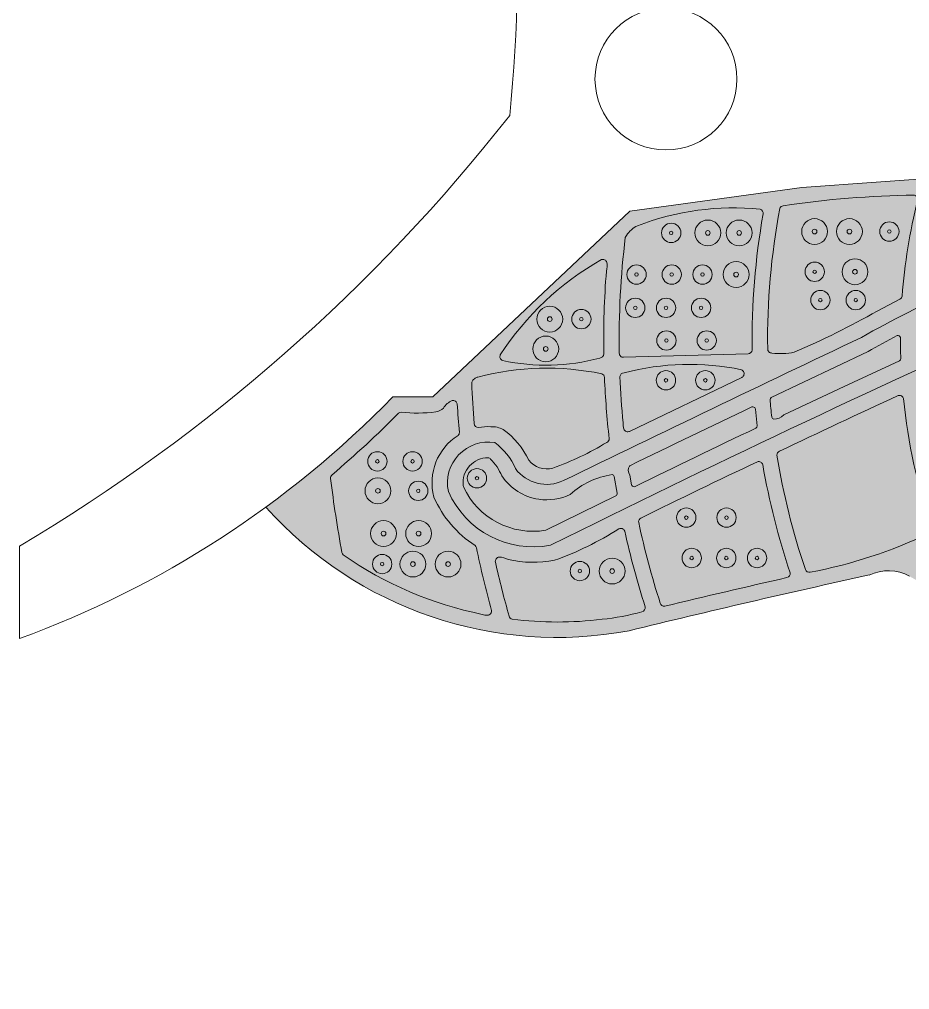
# Model space of a CAD drawing. Header units: inches. Extents: x 36 to 71.8, y 17.4 to 61.8.
# Drawn here: x 35.97 to 49.76, y 17.41 to 32.44 of the extents above; entities that cross this region are included whole.
import ezdxf

# ---------------------------------------------------------------- set-up
doc = ezdxf.new("R2010")
doc.units = ezdxf.units.IN
doc.header["$MEASUREMENT"] = 0
for name, color, linetype, lineweight in [('00_SOURCE_FROZEN', 7, 'CONTINUOUS', 18), ('20_ADDITIONS_CLOSED', 7, 'CONTINUOUS', 13), ('30_MATERIALS', 7, 'CONTINUOUS', 13), ('40_PLANT_SYMBOLS', 7, 'CONTINUOUS', 13)]:
    doc.layers.add(name, color=color, linetype=linetype, lineweight=lineweight)

# ---------------------------------------------------------------- blocks, each defined once
blk = doc.blocks.new('TREE_CROWN_2D')
for radius in [1, 0.18]:
    blk.add_circle((0, 0), radius)

msp = doc.modelspace()

# ---------------------------------------------------------------- hatches: boundary and pattern name
at = {"layer": '30_MATERIALS', "true_color": 0xe8d8b8}
h = msp.add_hatch(color=254, dxfattribs=at)
h.dxf.hatch_style = 1
h.paths.add_polyline_path([(39.788, 24.886), (39.79, 24.888), (39.964, 25.017), (40.137, 25.149), (40.307, 25.283), (40.476, 25.419), (40.643, 25.558), (40.808, 25.699), (40.972, 25.843), (41.133, 25.989), (41.292, 26.138), (41.449, 26.288), (41.605, 26.441), (41.758, 26.597), (42.376, 26.597), (45.427, 29.473), (48.095, 29.84), (50.4, 30.004), (53.65, 30.945), (53.846, 31.023), (54.043, 31.098), (54.242, 31.168), (54.441, 31.236), (54.642, 31.299), (54.843, 31.359), (55.046, 31.416), (55.249, 31.469), (55.453, 31.518), (55.657, 31.563), (55.862, 31.605), (56.068, 31.643), (56.275, 31.678), (56.482, 31.708), (56.689, 31.736), (56.897, 31.759), (57.106, 31.779), (57.314, 31.795), (57.523, 31.807), (57.732, 31.816), (57.942, 31.821), (58.151, 31.822), (58.361, 31.82), (58.571, 31.814), (58.78, 31.804), (58.99, 31.79), (59.199, 31.773), (59.408, 31.752), (59.617, 31.727), (59.826, 31.699), (60.035, 31.666), (60.243, 31.63), (60.446, 31.626), (60.649, 31.616), (60.849, 31.597), (61.049, 31.572), (61.246, 31.541), (61.442, 31.502), (61.635, 31.457), (61.827, 31.405), (62.015, 31.346), (62.202, 31.281), (62.386, 31.21), (62.567, 31.133), (62.745, 31.049), (62.92, 30.96), (63.091, 30.864), (63.26, 30.763), (63.424, 30.656), (63.585, 30.544), (63.742, 30.426), (63.895, 30.302), (64.044, 30.173), (64.189, 30.039), (64.329, 29.9), (64.464, 29.756), (64.594, 29.606), (64.72, 29.452), (64.84, 29.293), (64.955, 29.13), (65.065, 28.961), (65.169, 28.789), (65.268, 28.612), (65.36, 28.431), (66.481, 23.89), (66.516, 23.72), (66.545, 23.55), (66.569, 23.379), (66.586, 23.209), (66.598, 23.038), (66.605, 22.868), (66.605, 22.698), (66.6, 22.529), (66.589, 22.36), (66.573, 22.192), (66.551, 22.025), (66.524, 21.859), (66.492, 21.694), (66.454, 21.53), (66.41, 21.368), (66.362, 21.207), (66.308, 21.048), (66.249, 20.89), (66.185, 20.735), (66.115, 20.582), (66.041, 20.431), (65.961, 20.282), (65.877, 20.136), (65.788, 19.992), (65.693, 19.852), (65.594, 19.714), (65.49, 19.579), (65.381, 19.447), (65.268, 19.318), (65.15, 19.193), (65.027, 19.072), (64.9, 18.954), (63.661, 17.533), (63.666, 17.504), (63.601, 17.493), (63.354, 17.461), (63.106, 17.436), (62.858, 17.419), (62.609, 17.411), (62.36, 17.41), (62.112, 17.417), (61.864, 17.431), (61.616, 17.454), (61.369, 17.485), (61.123, 17.523), (60.878, 17.569), (60.635, 17.623), (60.393, 17.685), (60.152, 17.754), (60.033, 17.792), (59.914, 17.832), (59.795, 17.873), (59.677, 17.917), (59.56, 17.962), (59.443, 18.01), (59.327, 18.059), (59.211, 18.11), (59.097, 18.164), (58.982, 18.219), (58.869, 18.276), (58.756, 18.335), (58.644, 18.396), (58.533, 18.459), (58.423, 18.524), (58.313, 18.59), (58.106, 18.642), (57.9, 18.697), (57.695, 18.756), (57.492, 18.82), (57.291, 18.887), (57.09, 18.958), (56.892, 19.032), (56.695, 19.111), (56.5, 19.193), (56.307, 19.28), (56.116, 19.369), (55.926, 19.463), (55.738, 19.56), (55.553, 19.661), (55.369, 19.765), (55.188, 19.873), (55.008, 19.985), (54.831, 20.1), (54.656, 20.218), (54.484, 20.34), (54.313, 20.465), (54.146, 20.594), (53.98, 20.725), (53.817, 20.861), (53.657, 20.999), (53.499, 21.141), (53.344, 21.286), (53.192, 21.434), (53.042, 21.585), (52.895, 21.739), (52.751, 21.897), (52.611, 22.057), (52.262, 22.289), (51.911, 22.516), (51.558, 22.741), (51.204, 22.963), (50.847, 23.181), (50.488, 23.396), (50.127, 23.607), (49.764, 23.815), (49.728, 23.834), (49.69, 23.851), (49.652, 23.865), (49.613, 23.876), (49.574, 23.886), (49.534, 23.893), (49.494, 23.898), (49.454, 23.9), (49.414, 23.9), (49.374, 23.898), (49.334, 23.893), (49.294, 23.886), (49.255, 23.877), (49.216, 23.865), (49.177, 23.851), (49.139, 23.835), (48.207, 23.627), (47.276, 23.413), (46.347, 23.194), (45.418, 22.97), (45.223, 22.937), (45.027, 22.91), (44.832, 22.89), (44.636, 22.876), (44.441, 22.868), (44.246, 22.867), (44.052, 22.872), (43.858, 22.883), (43.666, 22.901), (43.474, 22.924), (43.283, 22.954), (43.094, 22.989), (42.906, 23.031), (42.719, 23.078), (42.535, 23.131), (42.352, 23.19), (42.171, 23.255), (41.992, 23.326), (41.815, 23.402), (41.641, 23.484), (41.469, 23.571), (41.3, 23.664), (41.134, 23.762), (40.971, 23.866), (40.81, 23.975), (40.653, 24.09), (40.5, 24.21), (40.35, 24.335), (40.203, 24.465), (40.061, 24.6), (39.922, 24.741), (39.788, 24.886)])
at = {"layer": '30_MATERIALS', "true_color": 0xb6c890}
h = msp.add_hatch(color=9, dxfattribs=at)
h.dxf.hatch_style = 1
h.paths.add_polyline_path([(47.631, 27.274), (47.619, 27.275), (47.606, 27.279), (47.595, 27.285), (47.585, 27.293), (47.576, 27.302), (47.57, 27.314), (47.566, 27.326), (47.565, 27.339), (47.564, 27.475), (47.564, 27.612), (47.567, 27.749), (47.571, 27.885), (47.577, 28.022), (47.585, 28.158), (47.594, 28.295), (47.605, 28.431), (47.618, 28.567), (47.632, 28.703), (47.648, 28.838), (47.666, 28.974), (47.685, 29.109), (47.706, 29.244), (47.729, 29.379), (47.753, 29.514), (47.761, 29.53), (47.774, 29.543), (47.789, 29.553), (47.806, 29.558), (48.059, 29.593), (48.312, 29.625), (48.565, 29.651), (48.819, 29.674), (49.073, 29.692), (49.328, 29.706), (49.583, 29.716), (49.838, 29.721), (49.85, 29.717), (49.862, 29.711), (49.871, 29.703), (49.88, 29.692), (49.886, 29.681), (49.889, 29.668), (49.89, 29.655), (49.888, 29.642), (49.845, 29.458), (49.805, 29.274), (49.769, 29.089), (49.738, 28.903), (49.71, 28.717), (49.685, 28.53), (49.665, 28.343), (49.649, 28.155), (49.644, 28.141), (49.637, 28.129), (49.627, 28.119), (49.615, 28.11), (49.262, 27.925), (49.105, 27.837), (48.948, 27.752), (48.789, 27.669), (48.628, 27.588), (48.467, 27.509), (48.305, 27.433), (48.142, 27.359), (47.977, 27.287), (47.934, 27.279), (47.891, 27.274), (47.848, 27.27), (47.805, 27.267), (47.761, 27.266), (47.718, 27.267), (47.675, 27.27)])
h = msp.add_hatch(color=9, dxfattribs=at)
h.dxf.hatch_style = 1
h.paths.add_polyline_path([(45.332, 27.208), (45.319, 27.209), (45.307, 27.212), (45.295, 27.218), (45.285, 27.226), (45.277, 27.235), (45.271, 27.247), (45.267, 27.259), (45.265, 27.272), (45.264, 27.496), (45.266, 27.721), (45.272, 27.946), (45.282, 28.17), (45.295, 28.395), (45.313, 28.619), (45.334, 28.842), (45.359, 29.066), (45.362, 29.074), (45.366, 29.082), (45.371, 29.09), (45.378, 29.096), (45.394, 29.121), (45.412, 29.143), (45.431, 29.165), (45.452, 29.185), (45.474, 29.203), (45.498, 29.219), (45.523, 29.234), (45.549, 29.247), (45.662, 29.289), (45.777, 29.328), (45.893, 29.363), (46.009, 29.395), (46.127, 29.423), (46.245, 29.448), (46.363, 29.469), (46.483, 29.487), (46.602, 29.501), (46.722, 29.512), (46.843, 29.52), (46.963, 29.523), (47.084, 29.524), (47.205, 29.521), (47.326, 29.514), (47.447, 29.503), (47.458, 29.499), (47.469, 29.493), (47.477, 29.485), (47.485, 29.476), (47.49, 29.465), (47.493, 29.454), (47.495, 29.442), (47.494, 29.43), (47.451, 29.168), (47.415, 28.906), (47.384, 28.643), (47.36, 28.379), (47.342, 28.115), (47.33, 27.851), (47.324, 27.586), (47.324, 27.321), (47.322, 27.31), (47.317, 27.299), (47.311, 27.289), (47.304, 27.281), (47.295, 27.274), (47.284, 27.269), (47.273, 27.265), (47.262, 27.264)])
h = msp.add_hatch(color=9, dxfattribs=at)
h.dxf.hatch_style = 1
h.paths.add_polyline_path([(45.025, 27.263), (45.024, 27.25), (45.021, 27.238), (45.015, 27.227), (45.007, 27.217), (44.998, 27.209), (44.987, 27.203), (44.975, 27.198), (44.962, 27.197), (44.87, 27.173), (44.777, 27.153), (44.683, 27.135), (44.59, 27.12), (44.496, 27.108), (44.401, 27.098), (44.307, 27.092), (44.212, 27.088), (44.117, 27.087), (44.022, 27.088), (43.928, 27.093), (43.833, 27.1), (43.738, 27.111), (43.644, 27.124), (43.55, 27.14), (43.457, 27.158), (43.445, 27.164), (43.435, 27.172), (43.427, 27.182), (43.42, 27.194), (43.417, 27.206), (43.416, 27.219), (43.417, 27.232), (43.421, 27.245), (43.497, 27.358), (43.576, 27.469), (43.658, 27.577), (43.744, 27.683), (43.832, 27.786), (43.924, 27.886), (44.018, 27.983), (44.115, 28.078), (44.215, 28.169), (44.318, 28.258), (44.423, 28.343), (44.531, 28.425), (44.642, 28.504), (44.755, 28.58), (44.87, 28.653), (44.988, 28.722), (45, 28.725), (45.013, 28.726), (45.026, 28.724), (45.038, 28.719), (45.05, 28.712), (45.059, 28.704), (45.067, 28.693), (45.072, 28.681), (45.076, 28.647), (45.077, 28.612), (45.073, 28.578), (45.066, 28.544), (45.054, 28.384), (45.044, 28.224), (45.036, 28.064), (45.03, 27.904), (45.026, 27.743), (45.024, 27.583), (45.024, 27.423)])
h = msp.add_hatch(color=9, dxfattribs=at)
h.dxf.hatch_style = 1
h.paths.add_polyline_path([(47.814, 26.316), (47.798, 26.301), (47.781, 26.288), (47.763, 26.277), (47.744, 26.268), (47.724, 26.261), (47.703, 26.255), (47.682, 26.252), (47.66, 26.251), (47.649, 26.255), (47.64, 26.262), (47.633, 26.271), (47.629, 26.281), (47.62, 26.35), (47.613, 26.419), (47.608, 26.488), (47.603, 26.557), (47.606, 26.565), (47.609, 26.572), (47.614, 26.578), (47.621, 26.583), (49.12, 27.3), (49.232, 27.363), (49.344, 27.424), (49.457, 27.485), (49.57, 27.544), (49.578, 27.546), (49.586, 27.546), (49.595, 27.545), (49.602, 27.542), (49.609, 27.537), (49.615, 27.531), (49.62, 27.524), (49.623, 27.516), (49.623, 27.435), (49.623, 27.354), (49.625, 27.272), (49.628, 27.191), (49.627, 27.181), (49.624, 27.171), (49.618, 27.163), (49.61, 27.156), (48.748, 26.756)])
h = msp.add_hatch(color=9, dxfattribs=at)
h.dxf.hatch_style = 1
h.paths.add_polyline_path([(45.426, 26.061), (45.413, 26.057), (45.4, 26.055), (45.387, 26.056), (45.374, 26.059), (45.362, 26.066), (45.351, 26.074), (45.343, 26.085), (45.337, 26.097), (45.331, 26.121), (45.328, 26.144), (45.326, 26.169), (45.325, 26.193), (45.309, 26.371), (45.296, 26.55), (45.285, 26.729), (45.276, 26.909), (45.278, 26.921), (45.283, 26.932), (45.289, 26.942), (45.297, 26.95), (45.306, 26.957), (45.316, 26.963), (45.327, 26.966), (45.339, 26.968), (45.451, 26.995), (45.563, 27.02), (45.676, 27.041), (45.789, 27.058), (45.903, 27.073), (46.017, 27.084), (46.131, 27.092), (46.246, 27.097), (46.36, 27.098), (46.475, 27.096), (46.589, 27.091), (46.703, 27.082), (46.817, 27.071), (46.931, 27.056), (47.045, 27.037), (47.158, 27.016), (47.17, 27.01), (47.181, 27.001), (47.189, 26.991), (47.195, 26.978), (47.199, 26.965), (47.2, 26.951), (47.198, 26.938), (47.193, 26.925), (47.187, 26.916), (47.18, 26.908), (47.172, 26.902), (47.163, 26.896)])
at = {"layer": '30_MATERIALS', "true_color": 0x6fbec8}
h = msp.add_hatch(color=133, dxfattribs=at)
h.dxf.hatch_style = 1
h.paths.add_polyline_path([(43.031, 26.884), (43.04, 26.891), (43.051, 26.897), (43.062, 26.9), (43.073, 26.902), (43.192, 26.931), (43.31, 26.957), (43.429, 26.979), (43.549, 26.998), (43.669, 27.013), (43.789, 27.025), (43.91, 27.033), (44.031, 27.038), (44.152, 27.04), (44.273, 27.038), (44.393, 27.032), (44.514, 27.023), (44.635, 27.011), (44.755, 26.995), (44.875, 26.976), (44.994, 26.953), (45.011, 26.943), (45.024, 26.93), (45.033, 26.913), (45.036, 26.895), (45.048, 26.657), (45.065, 26.42), (45.085, 26.183), (45.109, 25.947), (45.106, 25.929), (45.099, 25.913), (45.087, 25.9), (45.072, 25.89), (44.972, 25.831), (44.871, 25.774), (44.768, 25.72), (44.664, 25.669), (44.558, 25.621), (44.451, 25.575), (44.343, 25.532), (44.234, 25.492), (44.208, 25.486), (44.183, 25.482), (44.157, 25.48), (44.131, 25.48), (44.105, 25.482), (44.08, 25.485), (44.055, 25.49), (44.03, 25.497), (44.006, 25.506), (43.983, 25.516), (43.96, 25.528), (43.939, 25.542), (43.918, 25.557), (43.898, 25.574), (43.879, 25.592), (43.862, 25.612), (43.827, 25.682), (43.787, 25.75), (43.743, 25.814), (43.695, 25.876), (43.643, 25.934), (43.588, 25.989), (43.529, 26.041), (43.466, 26.088), (43.444, 26.1), (43.421, 26.11), (43.397, 26.118), (43.373, 26.124), (43.349, 26.129), (43.324, 26.132), (43.299, 26.134), (43.274, 26.133), (43.226, 26.134), (43.178, 26.132), (43.13, 26.128), (43.083, 26.121), (43.07, 26.122), (43.058, 26.125), (43.048, 26.13), (43.038, 26.138), (43.03, 26.146), (43.024, 26.157), (43.02, 26.168), (43.017, 26.18), (43.005, 26.338), (42.994, 26.496), (42.985, 26.654), (42.978, 26.812), (42.98, 26.823), (42.984, 26.835), (42.991, 26.845), (42.998, 26.854)])
h = msp.add_hatch(color=133, dxfattribs=at)
h.dxf.hatch_style = 1
h.paths.add_polyline_path([(48.225, 23.877), (48.213, 23.875), (48.201, 23.876), (48.19, 23.879), (48.179, 23.884), (48.17, 23.89), (48.162, 23.898), (48.155, 23.908), (48.15, 23.919), (48.079, 24.137), (48.012, 24.355), (47.95, 24.575), (47.892, 24.796), (47.839, 25.018), (47.791, 25.242), (47.748, 25.466), (47.709, 25.691), (47.711, 25.71), (47.718, 25.727), (47.73, 25.741), (47.746, 25.752), (48.205, 25.97), (48.664, 26.187), (49.125, 26.402), (49.586, 26.615), (49.599, 26.618), (49.612, 26.618), (49.625, 26.615), (49.638, 26.61), (49.649, 26.602), (49.658, 26.592), (49.665, 26.58), (49.669, 26.568), (49.683, 26.439), (49.699, 26.311), (49.717, 26.183), (49.736, 26.056), (49.757, 25.929), (49.78, 25.802), (49.805, 25.675), (49.832, 25.549), (49.86, 25.423), (49.89, 25.298), (49.922, 25.173), (49.956, 25.048), (49.992, 24.924), (50.029, 24.801), (50.068, 24.677), (50.109, 24.555), (50.11, 24.543), (50.109, 24.532), (50.106, 24.521), (50.102, 24.51), (50.095, 24.501), (50.087, 24.493), (50.078, 24.486), (50.067, 24.481), (49.957, 24.429), (49.846, 24.38), (49.735, 24.332), (49.622, 24.286), (49.509, 24.241), (49.395, 24.199), (49.281, 24.158), (49.166, 24.119), (49.05, 24.083), (48.934, 24.048), (48.817, 24.014), (48.7, 23.983), (48.582, 23.954), (48.464, 23.926), (48.345, 23.9)])
at = {"layer": '30_MATERIALS', "true_color": 0xb6c890}
h = msp.add_hatch(color=9, dxfattribs=at)
h.dxf.hatch_style = 1
h.paths.add_polyline_path([(40.792, 25.332), (40.792, 25.348), (40.796, 25.363), (40.804, 25.377), (40.814, 25.389), (40.948, 25.503), (41.08, 25.619), (41.211, 25.736), (41.341, 25.854), (41.469, 25.974), (41.596, 26.096), (41.721, 26.219), (41.846, 26.343), (41.855, 26.349), (41.864, 26.353), (41.875, 26.356), (41.886, 26.357), (41.953, 26.351), (42.02, 26.346), (42.087, 26.344), (42.155, 26.344), (42.222, 26.345), (42.289, 26.349), (42.356, 26.354), (42.423, 26.361), (42.455, 26.37), (42.486, 26.383), (42.514, 26.401), (42.54, 26.422), (42.553, 26.441), (42.567, 26.458), (42.582, 26.475), (42.599, 26.49), (42.616, 26.504), (42.635, 26.517), (42.655, 26.528), (42.676, 26.537), (42.689, 26.539), (42.701, 26.538), (42.714, 26.534), (42.725, 26.528), (42.736, 26.52), (42.744, 26.51), (42.75, 26.499), (42.754, 26.486), (42.761, 26.376), (42.769, 26.265), (42.778, 26.154), (42.788, 26.044), (42.786, 26.031), (42.781, 26.019), (42.775, 26.008), (42.766, 25.998), (42.708, 25.958), (42.655, 25.914), (42.605, 25.866), (42.56, 25.815), (42.519, 25.76), (42.482, 25.703), (42.451, 25.643), (42.424, 25.582), (42.402, 25.518), (42.384, 25.452), (42.372, 25.386), (42.366, 25.318), (42.364, 25.25), (42.368, 25.181), (42.378, 25.112), (42.393, 25.043), (42.419, 24.986), (42.447, 24.93), (42.477, 24.875), (42.509, 24.821), (42.543, 24.769), (42.579, 24.718), (42.617, 24.668), (42.656, 24.62), (42.697, 24.574), (42.74, 24.528), (42.785, 24.485), (42.831, 24.443), (42.879, 24.403), (42.928, 24.364), (42.979, 24.328), (43.032, 24.293), (43.039, 24.285), (43.045, 24.277), (43.049, 24.268), (43.052, 24.258), (43.105, 24.013), (43.161, 23.769), (43.221, 23.526), (43.285, 23.284), (43.285, 23.271), (43.283, 23.258), (43.278, 23.246), (43.271, 23.235), (43.262, 23.226), (43.251, 23.218), (43.239, 23.213), (43.226, 23.211), (43.204, 23.212), (43.183, 23.214), (43.162, 23.219), (43.141, 23.225), (42.997, 23.256), (42.853, 23.291), (42.711, 23.329), (42.57, 23.371), (42.43, 23.417), (42.291, 23.466), (42.154, 23.519), (42.018, 23.575), (41.883, 23.634), (41.75, 23.697), (41.619, 23.764), (41.489, 23.833), (41.361, 23.906), (41.235, 23.983), (41.111, 24.062), (40.988, 24.145), (40.981, 24.153), (40.975, 24.162), (40.971, 24.171), (40.968, 24.181), (40.917, 24.468), (40.871, 24.755), (40.829, 25.043)])
h = msp.add_hatch(color=9, dxfattribs=at)
h.dxf.hatch_style = 1
h.paths.add_polyline_path([(45.509, 25.207), (45.495, 25.204), (45.481, 25.205), (45.468, 25.211), (45.458, 25.222), (45.453, 25.232), (45.428, 25.382), (45.419, 25.398), (45.411, 25.415), (45.407, 25.433), (45.405, 25.451), (45.405, 25.47), (45.408, 25.488), (45.414, 25.506), (45.422, 25.523), (45.43, 25.529), (45.902, 25.758), (46.375, 25.986), (46.848, 26.213), (47.322, 26.44), (47.337, 26.442), (47.352, 26.438), (47.364, 26.429), (47.372, 26.416), (47.374, 26.406), (47.402, 26.145), (47.401, 26.135), (47.397, 26.126), (47.391, 26.118), (47.383, 26.111), (46.914, 25.888), (46.445, 25.662), (45.977, 25.436)])
h = msp.add_hatch(color=9, dxfattribs=at)
h.dxf.hatch_style = 1
h.paths.add_polyline_path([(42.846, 25.224), (42.844, 25.265), (42.846, 25.306), (42.852, 25.346), (42.863, 25.385), (42.878, 25.422), (42.896, 25.458), (42.918, 25.492), (42.944, 25.524), (42.973, 25.553), (43.005, 25.579), (43.039, 25.601), (43.075, 25.619), (43.112, 25.634), (43.152, 25.644), (43.192, 25.65), (43.233, 25.653), (43.243, 25.65), (43.253, 25.645), (43.262, 25.638), (43.27, 25.63), (43.297, 25.601), (43.323, 25.572), (43.348, 25.541), (43.371, 25.509), (43.392, 25.475), (43.412, 25.441), (43.429, 25.406), (43.445, 25.369), (43.471, 25.333), (43.498, 25.299), (43.527, 25.266), (43.557, 25.235), (43.589, 25.206), (43.623, 25.178), (43.657, 25.152), (43.693, 25.128), (43.73, 25.106), (43.769, 25.086), (43.808, 25.068), (43.848, 25.052), (43.889, 25.038), (43.931, 25.026), (43.974, 25.017), (44.018, 25.009), (44.08, 25.002), (44.142, 25), (44.205, 25.002), (44.266, 25.009), (44.328, 25.021), (44.388, 25.037), (44.447, 25.057), (44.505, 25.082), (44.539, 25.113), (44.574, 25.142), (44.61, 25.17), (44.648, 25.196), (44.686, 25.221), (44.725, 25.244), (44.765, 25.266), (44.805, 25.286), (44.847, 25.305), (44.889, 25.322), (44.932, 25.337), (44.975, 25.351), (45.019, 25.363), (45.063, 25.374), (45.108, 25.383), (45.153, 25.39), (45.165, 25.387), (45.175, 25.381), (45.183, 25.372), (45.188, 25.361), (45.232, 25.104), (45.232, 25.091), (45.228, 25.079), (45.221, 25.069), (45.21, 25.061), (44.129, 24.529), (44.079, 24.521), (44.03, 24.516), (43.98, 24.513), (43.931, 24.512), (43.882, 24.513), (43.834, 24.516), (43.785, 24.52), (43.737, 24.527), (43.69, 24.536), (43.643, 24.547), (43.597, 24.559), (43.551, 24.573), (43.506, 24.59), (43.462, 24.607), (43.418, 24.627), (43.376, 24.648), (43.334, 24.671), (43.293, 24.696), (43.253, 24.723), (43.214, 24.75), (43.177, 24.78), (43.14, 24.811), (43.105, 24.844), (43.071, 24.878), (43.038, 24.913), (43.007, 24.95), (42.977, 24.988), (42.948, 25.028), (42.921, 25.069), (42.896, 25.112), (42.872, 25.155), (42.85, 25.2)])
h = msp.add_hatch(color=9, dxfattribs=at)
h.dxf.hatch_style = 1
h.paths.add_polyline_path([(45.566, 24.646), (45.565, 24.657), (45.565, 24.668), (45.567, 24.678), (45.571, 24.688), (45.577, 24.697), (45.584, 24.706), (45.592, 24.713), (45.601, 24.718), (46.051, 24.939), (46.502, 25.157), (46.954, 25.374), (47.406, 25.59), (47.419, 25.592), (47.432, 25.593), (47.444, 25.59), (47.456, 25.586), (47.467, 25.579), (47.476, 25.57), (47.483, 25.559), (47.489, 25.547), (47.528, 25.334), (47.571, 25.122), (47.618, 24.911), (47.669, 24.701), (47.724, 24.492), (47.783, 24.283), (47.846, 24.076), (47.912, 23.87), (47.914, 23.857), (47.912, 23.845), (47.909, 23.833), (47.903, 23.822), (47.896, 23.813), (47.886, 23.805), (47.875, 23.798), (47.863, 23.794), (47.389, 23.686), (46.915, 23.576), (46.442, 23.464), (45.969, 23.351), (45.958, 23.351), (45.947, 23.352), (45.937, 23.356), (45.927, 23.361), (45.919, 23.368), (45.911, 23.376), (45.905, 23.385), (45.901, 23.396), (45.852, 23.55), (45.806, 23.705), (45.761, 23.861), (45.718, 24.017), (45.677, 24.173), (45.638, 24.33), (45.601, 24.488)])
h = msp.add_hatch(color=9, dxfattribs=at)
h.dxf.hatch_style = 1
h.paths.add_polyline_path([(43.346, 24.033), (43.345, 24.046), (43.346, 24.06), (43.35, 24.073), (43.357, 24.085), (43.366, 24.095), (43.377, 24.103), (43.389, 24.109), (43.403, 24.112), (43.439, 24.109), (43.474, 24.102), (43.509, 24.092), (43.542, 24.077), (43.631, 24.058), (43.72, 24.044), (43.81, 24.035), (43.901, 24.031), (43.991, 24.032), (44.081, 24.038), (44.171, 24.048), (44.261, 24.064), (44.392, 24.112), (44.521, 24.164), (44.648, 24.219), (44.774, 24.278), (44.898, 24.341), (45.021, 24.408), (45.141, 24.478), (45.259, 24.551), (45.272, 24.556), (45.285, 24.558), (45.299, 24.557), (45.312, 24.553), (45.324, 24.547), (45.334, 24.538), (45.343, 24.527), (45.349, 24.515), (45.383, 24.367), (45.419, 24.219), (45.456, 24.071), (45.495, 23.924), (45.535, 23.778), (45.577, 23.631), (45.621, 23.485), (45.666, 23.34), (45.667, 23.327), (45.666, 23.315), (45.662, 23.304), (45.657, 23.293), (45.649, 23.283), (45.64, 23.275), (45.629, 23.269), (45.617, 23.265), (45.464, 23.227), (45.31, 23.194), (45.154, 23.168), (44.998, 23.148), (44.824, 23.13), (44.65, 23.117), (44.476, 23.109), (44.301, 23.107), (44.127, 23.11), (43.953, 23.118), (43.779, 23.131), (43.605, 23.15), (43.59, 23.157), (43.576, 23.167), (43.566, 23.18), (43.559, 23.196), (43.501, 23.404), (43.447, 23.613), (43.395, 23.822)])

# ---------------------------------------------------------------- linework, layer by layer
at = {"layer": '00_SOURCE_FROZEN'}
msp.add_line((35.969, 24.283), (35.969, 22.849), dxfattribs=at)
msp.add_lwpolyline([(53.65, 30.945), (50.4, 30.004), (48.095, 29.84), (45.427, 29.473), (42.376, 26.597), (41.758, 26.597, -0.11284), (35.969, 22.849)], format="xyb", dxfattribs=at)
msp.add_circle((45.989, 31.521), 1.1, dxfattribs=at)
for centre, radius, start, end in [((22.064, 33.195), 21.619, 354.0583, 36.0319), ((44.996, 29.643), 6.464, 23.734, 72.5429), ((22.02, 47.825), 27.364, 300.648, 321.9453), ((61.087, 5.881), 24.775, 111.5675, 119.1558), ((139.358, -167.061), 213.711, 114.22576, 116.44002), ((388.255, -684.338), 788.556, 115.480389, 115.852569), ((43.234, 25.263), 0.631, 80.6045, 192.4444), ((42.765, 25.104), 0.969, 23.0697, 53.7791), ((44.141, 25.843), 0.604, 216.6236, 295.44), ((43.933, 25.71), 1.439, 203.904, 280.7134), ((44.305, 28.93), 6.063, 221.8309, 280.5797), ((83.889, -134.15), 161.762, 102.40484, 103.75801), ((49.433, 23.211), 0.689, 61.2688, 115.2094)]:
    msp.add_arc(centre, radius, start, end, dxfattribs=at)
at = {"layer": '20_ADDITIONS_CLOSED'}
for points in [[(47.631, 27.274, -0.418907), (47.565, 27.339, -0.049766), (47.753, 29.514, -0.288046), (47.806, 29.558, -0.03385), (49.838, 29.721, -0.426645), (49.888, 29.642, 0.041478), (49.649, 28.155, -0.225171), (49.615, 28.11), (49.262, 27.925, -0.027737), (47.977, 27.287, -0.079092)], [(45.332, 27.208, -0.418907), (45.265, 27.272, -0.034182), (45.359, 29.066, -0.140323), (45.378, 29.096, -0.149946), (45.549, 29.247, -0.11793), (47.447, 29.503, -0.386517), (47.494, 29.43, 0.046584), (47.324, 27.321, -0.37218), (47.262, 27.264)], [(45.025, 27.263, -0.409528), (44.962, 27.197, -0.119349), (43.457, 27.158, -0.425696), (43.421, 27.245, -0.120412), (44.988, 28.722, -0.424685), (45.072, 28.681, -0.119053), (45.066, 28.544, 0.023624)], [(47.814, 26.316, -0.20762), (47.66, 26.251, -0.294403), (47.629, 26.281, -0.020316), (47.603, 26.557, -0.204063), (47.621, 26.583), (49.12, 27.3, -0.010182), (49.57, 27.544, -0.444805), (49.623, 27.516, 0.012064), (49.628, 27.191, -0.264582), (49.61, 27.156), (48.748, 26.756)], [(45.426, 26.061, -0.441997), (45.337, 26.097, -0.073073), (45.325, 26.193, -0.014548), (45.276, 26.909, -0.379039), (45.339, 26.968, -0.115344), (47.158, 27.016, -0.448371), (47.193, 26.925, -0.16355), (47.163, 26.896)], [(43.031, 26.884, -0.183735), (43.073, 26.902, -0.115666), (44.994, 26.953, -0.301263), (45.036, 26.895, 0.016822), (45.109, 25.947, -0.280219), (45.072, 25.89, -0.05308), (44.234, 25.492, -0.294912), (43.862, 25.612, 0.130618), (43.466, 26.088, 0.142818), (43.274, 26.133, 0.053671), (43.083, 26.121, -0.39205), (43.017, 26.18, -0.011535), (42.978, 26.812, -0.185102), (42.998, 26.854)], [(48.225, 23.877, -0.382983), (48.15, 23.919, -0.041778), (47.709, 25.691, -0.298117), (47.746, 25.752, -0.003462), (49.586, 26.615, -0.437991), (49.669, 26.568, 0.056735), (50.109, 24.555, -0.370664), (50.067, 24.481, -0.064518)], [(40.792, 25.332, -0.25024), (40.814, 25.389, 0.022308), (41.846, 26.343, -0.166557), (41.886, 26.357, 0.056224), (42.423, 26.361, 0.139824), (42.54, 26.422, -0.161076), (42.676, 26.537, -0.421671), (42.754, 26.486, 0.006035), (42.788, 26.044, -0.202474), (42.766, 25.998, 0.326417), (42.393, 25.043, 0.150047), (43.032, 24.293, -0.161681), (43.052, 24.258, 0.015352), (43.285, 23.284, -0.428049), (43.226, 23.211, -0.077189), (43.141, 23.225, -0.102094), (40.988, 24.145, -0.164991), (40.968, 24.181, -0.0164)], [(45.509, 25.207, -0.383055), (45.458, 25.222), (45.453, 25.232), (45.428, 25.382, -0.290499), (45.422, 25.523), (45.43, 25.529, -0.001549), (47.322, 26.44, -0.404658), (47.372, 26.416), (47.374, 26.406), (47.402, 26.145, -0.254074), (47.383, 26.111, 0.003032)], [(42.846, 25.224, -0.444264), (43.233, 25.653, -0.194498), (43.27, 25.63, -0.103218), (43.445, 25.369, 0.212567), (44.018, 25.009, 0.149045), (44.505, 25.082, -0.153744), (45.153, 25.39, -0.309875), (45.188, 25.361), (45.232, 25.104, -0.334302), (45.21, 25.061), (44.129, 24.529, -0.337947), (42.85, 25.2)], [(45.566, 24.646, -0.345427), (45.601, 24.718, -0.00365), (47.406, 25.59, -0.417378), (47.489, 25.547, 0.037571), (47.912, 23.87, -0.406268), (47.863, 23.794, 0.0035), (45.969, 23.351, -0.354292), (45.901, 23.396, -0.024441)], [(43.346, 24.033, -0.447333), (43.403, 24.112, -0.114093), (43.542, 24.077, 0.108975), (44.261, 24.064, 0.058463), (45.259, 24.551, -0.444696), (45.349, 24.515, 0.021454), (45.666, 23.34, -0.398525), (45.617, 23.265, -0.039979), (44.998, 23.148, -0.061248), (43.605, 23.15, -0.26703), (43.559, 23.196, -0.01416)]]:
    msp.add_lwpolyline(points, format="xyb", close=True, dxfattribs=at)

# ---------------------------------------------------------------- block references
at = {"layer": '40_PLANT_SYMBOLS'}
for p, xscale, yscale in [((46.638, 29.136), 0.2, 0.2), ((47.123, 29.136), 0.2, 0.2), ((48.292, 29.157), 0.2, 0.2), ((48.832, 29.157), 0.2, 0.2), ((46.07, 29.136), 0.15, 0.15), ((49.451, 29.157), 0.15, 0.15), ((48.918, 28.534), 0.2, 0.2), ((45.533, 28.491), 0.15, 0.15), ((46.078, 28.491), 0.15, 0.15), ((46.555, 28.491), 0.15, 0.15), ((47.076, 28.491), 0.2, 0.2), ((48.294, 28.534), 0.15, 0.15), ((45.513, 27.975), 0.15, 0.15), ((45.99, 27.975), 0.15, 0.15), ((46.533, 27.975), 0.15, 0.15), ((48.382, 28.095), 0.15, 0.15), ((48.93, 28.095), 0.15, 0.15), ((44.188, 27.8), 0.2, 0.2), ((44.678, 27.8), 0.15, 0.15), ((44.126, 27.338), 0.2, 0.2), ((45.996, 27.469), 0.15, 0.15), ((46.62, 27.469), 0.15, 0.15), ((45.989, 26.852), 0.15, 0.15), ((46.599, 26.852), 0.15, 0.15), ((41.517, 25.596), 0.15, 0.15), ((42.062, 25.596), 0.15, 0.15), ((43.06, 25.334), 0.15, 0.15), ((41.525, 25.139), 0.2, 0.2), ((42.15, 25.139), 0.15, 0.15), ((46.304, 24.724), 0.15, 0.15), ((46.927, 24.724), 0.15, 0.15), ((41.612, 24.477), 0.2, 0.2), ((42.156, 24.477), 0.2, 0.2), ((46.388, 24.098), 0.15, 0.15), ((46.924, 24.098), 0.15, 0.15), ((47.4, 24.098), 0.15, 0.15), ((41.591, 24.004), 0.15, 0.15), ((42.067, 24.004), 0.2, 0.2), ((42.612, 24.004), 0.2, 0.2), ((45.155, 23.896), 0.2, 0.2), ((44.655, 23.896), 0.15, 0.15)]:
    msp.add_blockref('TREE_CROWN_2D', p, dxfattribs=dict(at, xscale=xscale, yscale=yscale))

doc.saveas('drawing.dxf')
